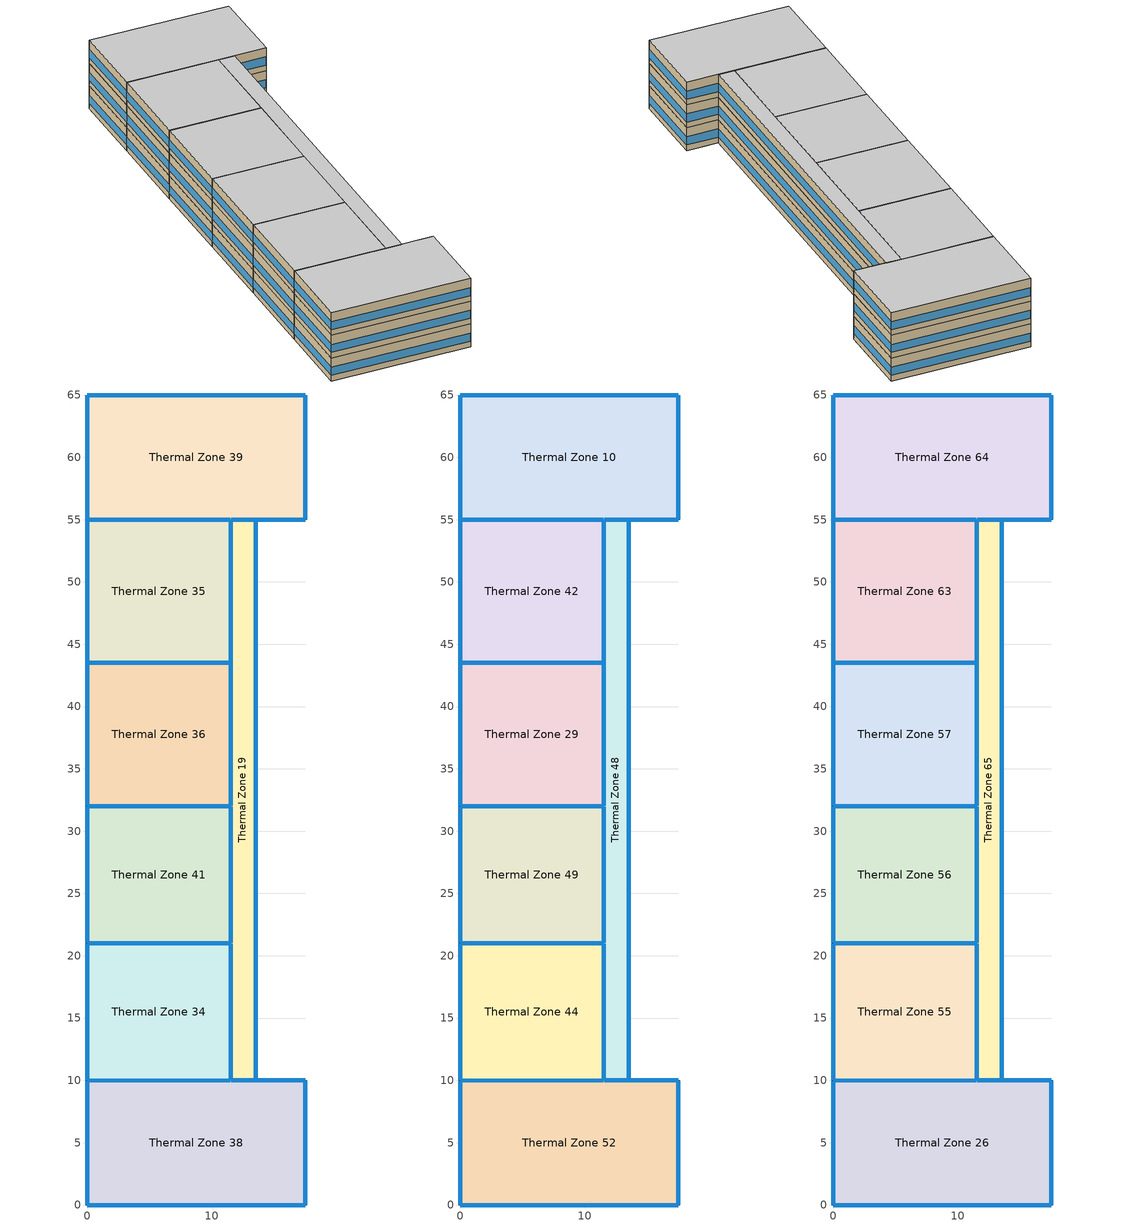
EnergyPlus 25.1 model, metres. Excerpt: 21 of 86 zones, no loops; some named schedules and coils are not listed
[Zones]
Thermal Zone 19
 floor to Thermal Zone 31 (Typical Interior Floor): 13.53,55 13.53,10 11.53,10 11.53,55 z15.24
 wall outside (Surface 250 c tbd): 13.53,10 13.53,55 z15.24:18.29
 wall to Thermal Zone 35 (Typical Interior Wall): 11.53,55 11.53,43.5 z15.24:18.29
 wall to Thermal Zone 36 (Typical Interior Wall): 11.53,43.5 11.53,32 z15.24:18.29
 wall to Thermal Zone 34 (Typical Interior Wall): 11.53,21 11.53,10 z15.24:18.29
 wall to Thermal Zone 41 (Typical Interior Wall): 11.53,32 11.53,21 z15.24:18.29
 wall to Thermal Zone 39 (Typical Interior Wall): 13.53,55 11.53,55 z15.24:18.29
 wall to Thermal Zone 38 (Typical Interior Wall): 11.53,10 13.53,10 z15.24:18.29
 window (Customized Fenestration: u=3.36): 13.53,10.03 13.53,54.97 z16:17.07
 window inside (Typical Interior Window): 11.53,54.97 11.53,43.53 / 11.53,43.47 11.53,32.03 / 11.53,20.97 11.53,10.03 / 11.53,31.97 11.53,21.03 z16.24:17.16; 13.5,55 11.56,55 / 11.56,10 13.5,10 z16.24:17.18
Thermal Zone 34
 floor to Thermal Zone 30 (Typical Interior Floor): 11.53,21 11.53,10 0,9.97 0,21 z15.24
 wall outside (Surface 236 c tbd): 0,21 0,9.97 z15.24:18.29
 wall to Thermal Zone 38 (Typical Interior Wall): 0,9.97 11.53,10 z15.24:18.29
 wall to Thermal Zone 41 (Typical Interior Wall): 11.53,21 0,21 z15.24:18.29
 window inside (Typical Interior Window): 0.03,9.97 11.5,10 / 11.5,21 0.03,21 z16.24:17.16
 window (Customized Fenestration: u=3.36): 0,20.97 0,10 z16:17.07
Thermal Zone 35
 floor to Thermal Zone 7 (Typical Interior Floor): 11.53,55 11.53,43.5 0,43.5 0,54.97 z15.24
 wall outside (Surface 243 c tbd): 0,54.97 0,43.5 z15.24:18.29
 wall to Thermal Zone 39 (Typical Interior Wall): 11.53,55 0,54.97 z15.24:18.29
 wall to Thermal Zone 36 (Typical Interior Wall): 0,43.5 11.53,43.5 z15.24:18.29
 window inside (Typical Interior Window): 11.5,55 0.03,54.97 / 0.03,43.5 11.5,43.5 z16.24:17.16
 window (Customized Fenestration: u=3.36): 0,54.94 0,43.53 z16:17.07
Thermal Zone 36
 floor to Thermal Zone 43 (Typical Interior Floor): 11.53,43.5 11.53,32 0,32 0,43.5 z15.24
 wall outside (Surface 249 c tbd): 0,43.5 0,32 z15.24:18.29
 wall to Thermal Zone 41 (Typical Interior Wall): 0,32 11.53,32 z15.24:18.29
 window inside (Typical Interior Window): 0.03,32 11.5,32 z16.24:17.16
 window (Customized Fenestration: u=3.36): 0,43.47 0,32.03 z16:17.07
Thermal Zone 38
 floor to Thermal Zone 12 (Typical Interior Floor): 17.53,10 17.53,0 0,0 0,9.97 11.53,10 z15.24
 wall outside (Surface 261 c tbd): 0,0 17.53,0 z15.24:18.29
 wall outside (Surface 263 c tbd): 17.53,0 17.53,10 z15.24:18.29
 wall outside (Surface 264 c tbd): 0,9.97 0,0 z15.24:18.29
 wall outside (Surface 265 c tbd): 17.53,10 13.53,10 z15.24:18.29
 window (Customized Fenestration: u=3.36): 0.03,0 17.5,0 / 17.53,0.03 17.53,9.97 / 0,9.94 0,0.03 z16:17.07; 17.5,10 13.56,10 z16:17.08
Thermal Zone 39
 floor to Thermal Zone 40 (Typical Interior Floor): 17.53,65 17.53,55 11.53,55 0,54.97 0,65 z15.24
 wall outside (Surface 269 c tbd): 17.53,65 0,65 z15.24:18.29
 wall outside (Surface 271 c tbd): 0,65 0,54.97 z15.24:18.29
 wall outside (Surface 272 c tbd): 17.53,55 17.53,65 z15.24:18.29
 wall outside (Surface 273 c tbd): 13.53,55 17.53,55 z15.24:18.29
 window (Customized Fenestration: u=3.36): 17.5,65 0.03,65 / 0,64.97 0,55 / 17.53,55.03 17.53,64.97 z16:17.07; 13.56,55 17.5,55 z16:17.08
Thermal Zone 41
 floor to Thermal Zone 20 (Typical Interior Floor): 11.53,32 11.53,21 0,21 0,32 z15.24
 wall outside (Surface 280 c tbd): 0,32 0,21 z15.24:18.29
 window (Customized Fenestration: u=3.36): 0,31.97 0,21.03 z16:17.07
Thermal Zone 10
 floor to Thermal Zone 39 (Typical Interior Floor): 17.53,65 17.53,55 11.53,55 0,54.97 0,65 z18.29
 wall outside (Surface 327 c tbd): 17.53,65 0,65 z18.29:21.34
 wall outside (Surface 329 c tbd): 0,65 0,54.97 z18.29:21.34
 wall outside (Surface 330 c tbd): 17.53,55 17.53,65 z18.29:21.34
 wall outside (Surface 331 c tbd): 13.53,55 17.53,55 z18.29:21.34
 wall to Thermal Zone 42 (Typical Interior Wall): 0,54.97 11.53,55 z18.29:21.34
 wall to Thermal Zone 48 (Typical Interior Wall): 11.53,55 13.53,55 z18.29:21.34
 window (Customized Fenestration: u=3.36): 17.5,65 0.03,65 / 0,64.97 0,55 / 17.53,55.03 17.53,64.97 z19.05:20.12; 13.56,55 17.5,55 z19.05:20.13
 window inside (Typical Interior Window): 0.03,54.97 11.5,55 z19.29:20.21; 11.56,55 13.5,55 z19.29:20.23
Thermal Zone 29
 floor to Thermal Zone 36 (Typical Interior Floor): 11.53,43.5 11.53,32 0,32 0,43.5 z18.29
 wall outside (Surface 324 c tbd): 0,43.5 0,32 z18.29:21.34
 wall to Thermal Zone 42 (Typical Interior Wall): 11.53,43.5 0,43.5 z18.29:21.34
 wall to Thermal Zone 49 (Typical Interior Wall): 0,32 11.53,32 z18.29:21.34
 wall to Thermal Zone 48 (Typical Interior Wall): 11.53,32 11.53,43.5 z18.29:21.34
 window inside (Typical Interior Window): 11.5,43.5 0.03,43.5 / 0.03,32 11.5,32 / 11.53,32.03 11.53,43.47 z19.29:20.21
 window (Customized Fenestration: u=3.36): 0,43.47 0,32.03 z19.05:20.12
Thermal Zone 42
 floor to Thermal Zone 35 (Typical Interior Floor): 11.53,55 11.53,43.5 0,43.5 0,54.97 z18.29
 wall outside (Surface 312 c tbd): 0,54.97 0,43.5 z18.29:21.34
 wall to Thermal Zone 48 (Typical Interior Wall): 11.53,43.5 11.53,55 z18.29:21.34
 window inside (Typical Interior Window): 11.53,43.53 11.53,54.97 z19.29:20.21
 window (Customized Fenestration: u=3.36): 0,54.94 0,43.53 z19.05:20.12
Thermal Zone 44
 floor to Thermal Zone 34 (Typical Interior Floor): 11.53,21 11.53,10 0,9.97 0,21 z18.29
 wall outside (Surface 345 c tbd): 0,21 0,9.97 z18.29:21.34
 wall to Thermal Zone 52 (Typical Interior Wall): 0,9.97 11.53,10 z18.29:21.34
 wall to Thermal Zone 49 (Typical Interior Wall): 11.53,21 0,21 z18.29:21.34
 wall to Thermal Zone 48 (Typical Interior Wall): 11.53,10 11.53,21 z18.29:21.34
 window inside (Typical Interior Window): 0.03,9.97 11.5,10 / 11.5,21 0.03,21 / 11.53,10.03 11.53,20.97 z19.29:20.21
 window (Customized Fenestration: u=3.36): 0,20.97 0,10 z19.05:20.12
Thermal Zone 48
 floor to Thermal Zone 19 (Typical Interior Floor): 13.53,55 13.53,10 11.53,10 11.53,55 z18.29
 wall outside (Surface 359 c tbd): 13.53,10 13.53,55 z18.29:21.34
 wall to Thermal Zone 49 (Typical Interior Wall): 11.53,32 11.53,21 z18.29:21.34
 wall to Thermal Zone 52 (Typical Interior Wall): 11.53,10 13.53,10 z18.29:21.34
 window (Customized Fenestration: u=3.36): 13.53,10.03 13.53,54.97 z19.05:20.12
 window inside (Typical Interior Window): 11.53,31.97 11.53,21.03 z19.29:20.21; 11.56,10 13.5,10 z19.29:20.23
Thermal Zone 49
 floor to Thermal Zone 41 (Typical Interior Floor): 11.53,32 11.53,21 0,21 0,32 z18.29
 wall outside (Surface 373 c tbd): 0,32 0,21 z18.29:21.34
 window (Customized Fenestration: u=3.36): 0,31.97 0,21.03 z19.05:20.12
Thermal Zone 52
 floor to Thermal Zone 38 (Typical Interior Floor): 17.53,10 17.53,0 0,0 0,9.97 11.53,10 z18.29
 wall outside (Surface 400 c tbd): 0,0 17.53,0 z18.29:21.34
 wall outside (Surface 402 c tbd): 17.53,0 17.53,10 z18.29:21.34
 wall outside (Surface 403 c tbd): 0,9.97 0,0 z18.29:21.34
 wall outside (Surface 404 c tbd): 17.53,10 13.53,10 z18.29:21.34
 window (Customized Fenestration: u=3.36): 0.03,0 17.5,0 / 17.53,0.03 17.53,9.97 / 0,9.94 0,0.03 z19.05:20.12; 17.5,10 13.56,10 z19.05:20.13
Thermal Zone 26
 floor to Thermal Zone 52 (Typical Interior Floor): 17.53,10 17.53,0 0,0 0,9.97 11.53,10 z21.34
 wall outside (Surface 466 c tbd): 0,0 17.53,0 z21.34:24.38
 wall outside (Surface 468 c tbd): 17.53,0 17.53,10 z21.34:24.38
 wall outside (Surface 469 c tbd): 0,9.97 0,0 z21.34:24.38
 wall outside (Surface 470 c tbd): 17.53,10 13.53,10 z21.34:24.38
 wall to Thermal Zone 55 (Typical Interior Wall): 11.53,10 0,9.97 z21.34:24.38
 wall to Thermal Zone 65 (Typical Interior Wall): 13.53,10 11.53,10 z21.34:24.38
 window (Customized Fenestration: u=3.36): 0.03,0 17.5,0 / 17.53,0.03 17.53,9.97 / 0,9.94 0,0.03 z22.1:23.17; 17.5,10 13.56,10 z22.1:23.18
 window inside (Typical Interior Window): 11.5,10 0.03,9.97 z22.34:23.25; 13.5,10 11.56,10 z22.34:23.27
 ceiling to Thermal Zone 21 (Typical Interior Ceiling): 17.53,0 17.53,10 11.53,10 0,9.97 0,0 z24.38
Thermal Zone 55
 floor to Thermal Zone 44 (Typical Interior Floor): 11.53,21 11.53,10 0,9.97 0,21 z21.34
 wall outside (Surface 410 c tbd): 0,21 0,9.97 z21.34:24.38
 wall to Thermal Zone 56 (Typical Interior Wall): 11.53,21 0,21 z21.34:24.38
 wall to Thermal Zone 65 (Typical Interior Wall): 11.53,10 11.53,21 z21.34:24.38
 window inside (Typical Interior Window): 11.5,21 0.03,21 / 11.53,10.03 11.53,20.97 z22.34:23.25
 window (Customized Fenestration: u=3.36): 0,20.97 0,10 z22.1:23.17
 ceiling to Thermal Zone 37 (Typical Interior Ceiling): 0,9.97 11.53,10 11.53,21 0,21 z24.38
Thermal Zone 56
 floor to Thermal Zone 49 (Typical Interior Floor): 11.53,32 11.53,21 0,21 0,32 z21.34
 wall outside (Surface 417 c tbd): 0,32 0,21 z21.34:24.38
 wall to Thermal Zone 57 (Typical Interior Wall): 11.53,32 0,32 z21.34:24.38
 wall to Thermal Zone 65 (Typical Interior Wall): 11.53,21 11.53,32 z21.34:24.38
 window inside (Typical Interior Window): 11.5,32 0.03,32 / 11.53,21.03 11.53,31.97 z22.34:23.25
 window (Customized Fenestration: u=3.36): 0,31.97 0,21.03 z22.1:23.17
 ceiling to Thermal Zone 62 (Typical Interior Ceiling): 11.53,21 11.53,32 0,32 0,21 z24.38
Thermal Zone 57
 floor to Thermal Zone 29 (Typical Interior Floor): 11.53,43.5 11.53,32 0,32 0,43.5 z21.34
 wall outside (Surface 429 c tbd): 0,43.5 0,32 z21.34:24.38
 wall to Thermal Zone 63 (Typical Interior Wall): 11.53,43.5 0,43.5 z21.34:24.38
 wall to Thermal Zone 65 (Typical Interior Wall): 11.53,32 11.53,43.5 z21.34:24.38
 window inside (Typical Interior Window): 11.5,43.5 0.03,43.5 / 11.53,32.03 11.53,43.47 z22.34:23.25
 window (Customized Fenestration: u=3.36): 0,43.47 0,32.03 z22.1:23.17
 ceiling to Thermal Zone 18 (Typical Interior Ceiling): 11.53,32 11.53,43.5 0,43.5 0,32 z24.38
Thermal Zone 63
 floor to Thermal Zone 42 (Typical Interior Floor): 11.53,55 11.53,43.5 0,43.5 0,54.97 z21.34
 wall outside (Surface 477 c tbd): 0,54.97 0,43.5 z21.34:24.38
 wall to Thermal Zone 64 (Typical Interior Wall): 11.53,55 0,54.97 z21.34:24.38
 wall to Thermal Zone 65 (Typical Interior Wall): 11.53,43.5 11.53,55 z21.34:24.38
 window inside (Typical Interior Window): 11.5,55 0.03,54.97 / 11.53,43.53 11.53,54.97 z22.34:23.25
 window (Customized Fenestration: u=3.36): 0,54.94 0,43.53 z22.1:23.17
 ceiling to Thermal Zone 46 (Typical Interior Ceiling): 11.53,43.5 11.53,55 0,54.97 0,43.5 z24.38
Thermal Zone 64
 floor to Thermal Zone 10 (Typical Interior Floor): 17.53,65 17.53,55 11.53,55 0,54.97 0,65 z21.34
 wall outside (Surface 488 c tbd): 17.53,65 0,65 z21.34:24.38
 wall outside (Surface 490 c tbd): 0,65 0,54.97 z21.34:24.38
 wall outside (Surface 491 c tbd): 17.53,55 17.53,65 z21.34:24.38
 wall outside (Surface 492 c tbd): 13.53,55 17.53,55 z21.34:24.38
 wall to Thermal Zone 65 (Typical Interior Wall): 11.53,55 13.53,55 z21.34:24.38
 window (Customized Fenestration: u=3.36): 17.5,65 0.03,65 / 0,64.97 0,55 / 17.53,55.03 17.53,64.97 z22.1:23.17; 13.56,55 17.5,55 z22.1:23.18
 window inside (Typical Interior Window): 11.56,55 13.5,55 z22.34:23.27
 ceiling to Thermal Zone 45 (Typical Interior Ceiling): 0,54.97 11.53,55 17.53,55 17.53,65 0,65 z24.38
Thermal Zone 65
 floor to Thermal Zone 48 (Typical Interior Floor): 13.53,55 13.53,10 11.53,10 11.53,55 z21.34
 wall outside (Surface 494 c tbd): 13.53,10 13.53,55 z21.34:24.38
 window (Customized Fenestration: u=3.36): 13.53,10.03 13.53,54.97 z22.1:23.17
 ceiling to Thermal Zone 50 (Typical Interior Ceiling): 13.53,10 13.53,55 11.53,55 11.53,10 z24.38
[Building]
Building 1
[Site:Location]
Montreal-Trudeau Intl AP: Latitude {deg}=45.4706; Longitude {deg}=-73.7408; Time Zone {hr}=-5; Elevation {m}=36; Keep Site Location Information=No
[SizingPeriod:DesignDay] Month=7; Day of Month=21; Day Type=SummerDesignDay; Daily Dry-Bulb Temperature Range {deltaC}=9.3; Dry-Bulb Temperature Range Modifier Type=DefaultMultipliers; Barometric Pressure {Pa}=100893; Wind Speed {m/s}=4.9; Wind Direction {deg}=220; Rain Indicator=No; Snow Indicator=No; Daylight Saving Time Indicator=No; Solar Model Indicator=ASHRAETau; ASHRAE Clear Sky Optical Depth for Beam Irradiance (taub)=0.465; ASHRAE Clear Sky Optical Depth for Diffuse Irradiance (taud)=1.966; Begin Environment Reset Mode=FullResetAtBeginEnvironment
Name | Maximum Dry-Bulb Temperature {C} | Humidity Condition Type | Wetbulb or DewPoint at Maximum Dry-Bulb {C} | Enthalpy at Maximum Dry-Bulb {J/kg}
Montreal Int'l Ann Clg .4% Condns DB=>MWB | 30 | Wetbulb | 22.1
Montreal Int'l Ann Clg .4% Condns DP=>MDB | 26 | Dewpoint | 21.6
Montreal Int'l Ann Clg .4% Condns Enth=>MDB | 28.1 | Enthalpy |  | 69300
Montreal Int'l Ann Clg .4% Condns WB=>MDB | 28.1 | Wetbulb | 23.2
[Material] Thermal Absorptance=0.9
Name | Roughness | Thickness {m} | Conductivity {W/m-K} | Density {kg/m3} | Specific Heat {J/kg-K} | Solar Absorptance | Visible Absorptance
100mm Normalweight concrete floor | MediumRough | 0.1016 | 2.31045 | 2322 | 832.557 | 0.7 | 0.7
AQNC2024brick (fired clay) (R 0.8x Solar 1.0x Therm 1.0x) | MediumRough | 0.08 | 1.43 | 2400 | 840 | 0.7 | 0.7
G01 13mm gypsum board | Smooth | 0.0127 | 0.160031 | 800.001 | 1090.73 | 0.7 | 0.5
G05 25mm wood 1 | MediumSmooth | 0.0254 | 0.15 | 608 | 1630 | 0.5 | 0.5
Surface 236 m tbd; Surface 345 m tbd; Surface 410 m tbd | MediumRough | 0.08 | 0.236941 | 800 | 1090 | 0.7 | 0.7
Surface 243 m tbd; Surface 312 m tbd; Surface 477 m tbd | MediumRough | 0.08 | 0.236827 | 800 | 1090 | 0.7 | 0.7
Surface 249 m tbd; Surface 324 m tbd; Surface 429 m tbd | MediumRough | 0.08 | 0.23682 | 800 | 1090 | 0.7 | 0.7
Surface 250 m tbd; Surface 359 m tbd; Surface 494 m tbd | MediumRough | 0.08 | 0.23687 | 800 | 1090 | 0.7 | 0.7
Surface 261 m tbd; Surface 269 m tbd; Surface 327 m tbd; Surface 400 m tbd; Surface 466 m tbd; Surface 488 m tbd | MediumRough | 0.08 | 0.241385 | 800 | 1090 | 0.7 | 0.7
Surface 263 m tbd; Surface 272 m tbd; Surface 330 m tbd; Surface 402 m tbd; Surface 468 m tbd; Surface 491 m tbd | MediumRough | 0.08 | 0.246961 | 800 | 1090 | 0.7 | 0.7
Surface 264 m tbd; Surface 403 m tbd; Surface 469 m tbd | MediumRough | 0.08 | 0.242128 | 800 | 1090 | 0.7 | 0.7
Surface 265 m tbd; Surface 273 m tbd; Surface 331 m tbd; Surface 404 m tbd; Surface 470 m tbd; Surface 492 m tbd | MediumRough | 0.08 | 0.266482 | 800 | 1090 | 0.7 | 0.7
Surface 271 m tbd; Surface 329 m tbd; Surface 490 m tbd | MediumRough | 0.08 | 0.242079 | 800 | 1090 | 0.7 | 0.7
Surface 280 m tbd; Surface 373 m tbd; Surface 417 m tbd | MediumRough | 0.08 | 0.236949 | 800 | 1090 | 0.7 | 0.7
[Material:NoMass] Thermal Absorptance=0.9; Solar Absorptance=0.7
Name | Roughness | Thermal Resistance {m2-K/W} | Visible Absorptance
AQNC2024NMair less15 mm (R 0.8x Solar 1.0x Therm 1.0x) | MediumRough | 0.128 | 0.7
CP02 CARPET PAD 1 | Smooth | 0.21648 | 0.8
[WindowMaterial:Glazing]
Clear 3mm 1: Optical Data Type=SpectralAverage; Thickness {m}=0.003; Solar Transmittance at Normal Incidence=0.837; Front Side Solar Reflectance at Normal Incidence=0.075; Back Side Solar Reflectance at Normal Incidence=0.075; Visible Transmittance at Normal Incidence=0.898; Front Side Visible Reflectance at Normal Incidence=0.081; Back Side Visible Reflectance at Normal Incidence=0.081; Infrared Transmittance at Normal Incidence=0; Front Side Infrared Hemispherical Emissivity=0.84; Back Side Infrared Hemispherical Emissivity=0.84; Conductivity {W/m-K}=0.9; Dirt Correction Factor for Solar and Visible Transmittance=1; Solar Diffusing=No
[WindowMaterial:SimpleGlazingSystem]
Fenestration U=3.32 0.66 1: U-Factor {W/m2-K}=3.32; Solar Heat Gain Coefficient=0.66; Visible Transmittance=0.21
[Construction]
Customized Fenestration: u=3.36: Fenestration U=3.32 0.66 1
Surface 236 c tbd: AQNC2024brick (fired clay) (R 0.8x Solar 1.0x Therm 1.0x), AQNC2024NMair less15 mm (R 0.8x Solar 1.0x Therm 1.0x), Surface 236 m tbd
Surface 243 c tbd: AQNC2024brick (fired clay) (R 0.8x Solar 1.0x Therm 1.0x), AQNC2024NMair less15 mm (R 0.8x Solar 1.0x Therm 1.0x), Surface 243 m tbd
Surface 249 c tbd: AQNC2024brick (fired clay) (R 0.8x Solar 1.0x Therm 1.0x), AQNC2024NMair less15 mm (R 0.8x Solar 1.0x Therm 1.0x), Surface 249 m tbd
Surface 250 c tbd: AQNC2024brick (fired clay) (R 0.8x Solar 1.0x Therm 1.0x), AQNC2024NMair less15 mm (R 0.8x Solar 1.0x Therm 1.0x), Surface 250 m tbd
Surface 261 c tbd: AQNC2024brick (fired clay) (R 0.8x Solar 1.0x Therm 1.0x), AQNC2024NMair less15 mm (R 0.8x Solar 1.0x Therm 1.0x), Surface 261 m tbd
Surface 263 c tbd: AQNC2024brick (fired clay) (R 0.8x Solar 1.0x Therm 1.0x), AQNC2024NMair less15 mm (R 0.8x Solar 1.0x Therm 1.0x), Surface 263 m tbd
Surface 264 c tbd: AQNC2024brick (fired clay) (R 0.8x Solar 1.0x Therm 1.0x), AQNC2024NMair less15 mm (R 0.8x Solar 1.0x Therm 1.0x), Surface 264 m tbd
Surface 265 c tbd: AQNC2024brick (fired clay) (R 0.8x Solar 1.0x Therm 1.0x), AQNC2024NMair less15 mm (R 0.8x Solar 1.0x Therm 1.0x), Surface 265 m tbd
Surface 269 c tbd: AQNC2024brick (fired clay) (R 0.8x Solar 1.0x Therm 1.0x), AQNC2024NMair less15 mm (R 0.8x Solar 1.0x Therm 1.0x), Surface 269 m tbd
Surface 271 c tbd: AQNC2024brick (fired clay) (R 0.8x Solar 1.0x Therm 1.0x), AQNC2024NMair less15 mm (R 0.8x Solar 1.0x Therm 1.0x), Surface 271 m tbd
Surface 272 c tbd: AQNC2024brick (fired clay) (R 0.8x Solar 1.0x Therm 1.0x), AQNC2024NMair less15 mm (R 0.8x Solar 1.0x Therm 1.0x), Surface 272 m tbd
Surface 273 c tbd: AQNC2024brick (fired clay) (R 0.8x Solar 1.0x Therm 1.0x), AQNC2024NMair less15 mm (R 0.8x Solar 1.0x Therm 1.0x), Surface 273 m tbd
Surface 280 c tbd: AQNC2024brick (fired clay) (R 0.8x Solar 1.0x Therm 1.0x), AQNC2024NMair less15 mm (R 0.8x Solar 1.0x Therm 1.0x), Surface 280 m tbd
Surface 312 c tbd: AQNC2024brick (fired clay) (R 0.8x Solar 1.0x Therm 1.0x), AQNC2024NMair less15 mm (R 0.8x Solar 1.0x Therm 1.0x), Surface 312 m tbd
Surface 324 c tbd: AQNC2024brick (fired clay) (R 0.8x Solar 1.0x Therm 1.0x), AQNC2024NMair less15 mm (R 0.8x Solar 1.0x Therm 1.0x), Surface 324 m tbd
Surface 327 c tbd: AQNC2024brick (fired clay) (R 0.8x Solar 1.0x Therm 1.0x), AQNC2024NMair less15 mm (R 0.8x Solar 1.0x Therm 1.0x), Surface 327 m tbd
Surface 329 c tbd: AQNC2024brick (fired clay) (R 0.8x Solar 1.0x Therm 1.0x), AQNC2024NMair less15 mm (R 0.8x Solar 1.0x Therm 1.0x), Surface 329 m tbd
Surface 330 c tbd: AQNC2024brick (fired clay) (R 0.8x Solar 1.0x Therm 1.0x), AQNC2024NMair less15 mm (R 0.8x Solar 1.0x Therm 1.0x), Surface 330 m tbd
Surface 331 c tbd: AQNC2024brick (fired clay) (R 0.8x Solar 1.0x Therm 1.0x), AQNC2024NMair less15 mm (R 0.8x Solar 1.0x Therm 1.0x), Surface 331 m tbd
Surface 345 c tbd: AQNC2024brick (fired clay) (R 0.8x Solar 1.0x Therm 1.0x), AQNC2024NMair less15 mm (R 0.8x Solar 1.0x Therm 1.0x), Surface 345 m tbd
Surface 359 c tbd: AQNC2024brick (fired clay) (R 0.8x Solar 1.0x Therm 1.0x), AQNC2024NMair less15 mm (R 0.8x Solar 1.0x Therm 1.0x), Surface 359 m tbd
Surface 373 c tbd: AQNC2024brick (fired clay) (R 0.8x Solar 1.0x Therm 1.0x), AQNC2024NMair less15 mm (R 0.8x Solar 1.0x Therm 1.0x), Surface 373 m tbd
Surface 400 c tbd: AQNC2024brick (fired clay) (R 0.8x Solar 1.0x Therm 1.0x), AQNC2024NMair less15 mm (R 0.8x Solar 1.0x Therm 1.0x), Surface 400 m tbd
Surface 402 c tbd: AQNC2024brick (fired clay) (R 0.8x Solar 1.0x Therm 1.0x), AQNC2024NMair less15 mm (R 0.8x Solar 1.0x Therm 1.0x), Surface 402 m tbd
Surface 403 c tbd: AQNC2024brick (fired clay) (R 0.8x Solar 1.0x Therm 1.0x), AQNC2024NMair less15 mm (R 0.8x Solar 1.0x Therm 1.0x), Surface 403 m tbd
Surface 404 c tbd: AQNC2024brick (fired clay) (R 0.8x Solar 1.0x Therm 1.0x), AQNC2024NMair less15 mm (R 0.8x Solar 1.0x Therm 1.0x), Surface 404 m tbd
Surface 410 c tbd: AQNC2024brick (fired clay) (R 0.8x Solar 1.0x Therm 1.0x), AQNC2024NMair less15 mm (R 0.8x Solar 1.0x Therm 1.0x), Surface 410 m tbd
Surface 417 c tbd: AQNC2024brick (fired clay) (R 0.8x Solar 1.0x Therm 1.0x), AQNC2024NMair less15 mm (R 0.8x Solar 1.0x Therm 1.0x), Surface 417 m tbd
Surface 429 c tbd: AQNC2024brick (fired clay) (R 0.8x Solar 1.0x Therm 1.0x), AQNC2024NMair less15 mm (R 0.8x Solar 1.0x Therm 1.0x), Surface 429 m tbd
Surface 466 c tbd: AQNC2024brick (fired clay) (R 0.8x Solar 1.0x Therm 1.0x), AQNC2024NMair less15 mm (R 0.8x Solar 1.0x Therm 1.0x), Surface 466 m tbd
Surface 468 c tbd: AQNC2024brick (fired clay) (R 0.8x Solar 1.0x Therm 1.0x), AQNC2024NMair less15 mm (R 0.8x Solar 1.0x Therm 1.0x), Surface 468 m tbd
Surface 469 c tbd: AQNC2024brick (fired clay) (R 0.8x Solar 1.0x Therm 1.0x), AQNC2024NMair less15 mm (R 0.8x Solar 1.0x Therm 1.0x), Surface 469 m tbd
Surface 470 c tbd: AQNC2024brick (fired clay) (R 0.8x Solar 1.0x Therm 1.0x), AQNC2024NMair less15 mm (R 0.8x Solar 1.0x Therm 1.0x), Surface 470 m tbd
Surface 477 c tbd: AQNC2024brick (fired clay) (R 0.8x Solar 1.0x Therm 1.0x), AQNC2024NMair less15 mm (R 0.8x Solar 1.0x Therm 1.0x), Surface 477 m tbd
Surface 488 c tbd: AQNC2024brick (fired clay) (R 0.8x Solar 1.0x Therm 1.0x), AQNC2024NMair less15 mm (R 0.8x Solar 1.0x Therm 1.0x), Surface 488 m tbd
Surface 490 c tbd: AQNC2024brick (fired clay) (R 0.8x Solar 1.0x Therm 1.0x), AQNC2024NMair less15 mm (R 0.8x Solar 1.0x Therm 1.0x), Surface 490 m tbd
Surface 491 c tbd: AQNC2024brick (fired clay) (R 0.8x Solar 1.0x Therm 1.0x), AQNC2024NMair less15 mm (R 0.8x Solar 1.0x Therm 1.0x), Surface 491 m tbd
Surface 492 c tbd: AQNC2024brick (fired clay) (R 0.8x Solar 1.0x Therm 1.0x), AQNC2024NMair less15 mm (R 0.8x Solar 1.0x Therm 1.0x), Surface 492 m tbd
Surface 494 c tbd: AQNC2024brick (fired clay) (R 0.8x Solar 1.0x Therm 1.0x), AQNC2024NMair less15 mm (R 0.8x Solar 1.0x Therm 1.0x), Surface 494 m tbd
Typical Interior Ceiling: CP02 CARPET PAD 1, 100mm Normalweight concrete floor
Typical Interior Floor: 100mm Normalweight concrete floor, CP02 CARPET PAD 1
Typical Interior Partition 4: G05 25mm wood 1
Typical Interior Wall: G01 13mm gypsum board, G01 13mm gypsum board
Typical Interior Window: Clear 3mm 1
[Zone] Multiplier=1; Part of Total Floor Area=Yes
Thermal Zone 10; Thermal Zone 19; Thermal Zone 26; Thermal Zone 29; Thermal Zone 34; Thermal Zone 35; Thermal Zone 36; Thermal Zone 38; Thermal Zone 39; Thermal Zone 41; Thermal Zone 42; Thermal Zone 44; Thermal Zone 48; Thermal Zone 49; Thermal Zone 52; Thermal Zone 55; Thermal Zone 56; Thermal Zone 57; Thermal Zone 63; Thermal Zone 64; Thermal Zone 65
[Space]
Name | Zone | Space Type
Space 226 | Thermal Zone 10 | MURB large
Space 215 | Thermal Zone 19 | MURB lobby
Space 246 | Thermal Zone 26 | MURB large
Space 225 | Thermal Zone 29 | MURB large
Space 212 | Thermal Zone 34 | MURB large
Space 213 | Thermal Zone 35 | MURB large
Space 214 | Thermal Zone 36 | MURB large
Space 216 | Thermal Zone 38 | MURB large
Space 217 | Thermal Zone 39 | MURB large
Space 218 | Thermal Zone 41 | MURB large
Space 223 | Thermal Zone 42 | MURB large
Space 228 | Thermal Zone 44 | MURB large
Space 231 | Thermal Zone 48 | MURB lobby
Space 232 | Thermal Zone 49 | MURB large
Space 236 | Thermal Zone 52 | MURB large
Space 237 | Thermal Zone 55 | MURB large
Space 238 | Thermal Zone 56 | MURB large
Space 240 | Thermal Zone 57 | MURB large
Space 247 | Thermal Zone 63 | MURB large
Space 249 | Thermal Zone 64 | MURB large
Space 250 | Thermal Zone 65 | MURB lobby
[SpaceList]
MURB large: Space 101, Space 107, Space 102, Space 106, Space 224, Space 211, Space 226, Space 104, Space 209, Space 105, Space 261, Space 262, Space 218, Space 220, Space 202, Space 207, Space 203, Space 239, Space 219, Space 227, Space 204, Space 267, Space 205, Space 246, Space 206, Space 234, Space 225, Space 221, Space 255, Space 243, Space 212, Space 213, Space 214, Space 241, Space 216, Space 217, Space 223, Space 222, Space 228, Space 248, Space 229, Space 230, Space 232, Space 236, Space 252, Space 237, Space 238, Space 240, Space 268, Space 242, Space 244, Space 265, Space 245, Space 247, Space 249, Space 251, Space 253, Space 256, Space 258, Space 259, Space 260, Space 263, Space 266, Space 269, Space 270, Space 271, Space 272, Space 273, Space 274, Space 276, Space 277, Space 278
MURB lobby: Space 103, Space 215, Space 208, Space 210, Space 231, Space 233, Space 235, Space 254, Space 250, Space 257, Space 264, Space 275
[InternalMass] Construction=Typical Interior Partition 4
Name | Zone or ZoneList | Space or SpaceList | Surface Area {m2}
Space 226 Internal Mass 1 | Thermal Zone 10 | Space 226 | 350.9459
Space 218 Internal Mass 1 | Thermal Zone 41 | Space 218 | 253.66
Space 246 Internal Mass 1 | Thermal Zone 26 | Space 246 | 350.2541
Space 225 Internal Mass 1 | Thermal Zone 29 | Space 225 | 265.19
Space 212 Internal Mass 1 | Thermal Zone 34 | Space 212 | 254.0059
Space 213 Internal Mass 1 | Thermal Zone 35 | Space 213 | 264.8441
Space 214 Internal Mass 1 | Thermal Zone 36 | Space 214 | 265.19
Space 216 Internal Mass 1 | Thermal Zone 38 | Space 216 | 350.2541
Space 217 Internal Mass 1 | Thermal Zone 39 | Space 217 | 350.9459
Space 223 Internal Mass 1 | Thermal Zone 42 | Space 223 | 264.8441
Space 228 Internal Mass 1 | Thermal Zone 44 | Space 228 | 254.0059
Space 232 Internal Mass 1 | Thermal Zone 49 | Space 232 | 253.66
Space 236 Internal Mass 1 | Thermal Zone 52 | Space 236 | 350.2541
Space 237 Internal Mass 1 | Thermal Zone 55 | Space 237 | 254.0059
Space 238 Internal Mass 1 | Thermal Zone 56 | Space 238 | 253.66
Space 240 Internal Mass 1 | Thermal Zone 57 | Space 240 | 265.19
Space 247 Internal Mass 1 | Thermal Zone 63 | Space 247 | 264.8441
Space 249 Internal Mass 1 | Thermal Zone 64 | Space 249 | 350.9459
Space 215 Internal Mass 3 | Thermal Zone 19 | Space 215 | 180
Space 231 Internal Mass 3 | Thermal Zone 48 | Space 231 | 180
Space 250 Internal Mass 3 | Thermal Zone 65 | Space 250 | 180
[ZoneInfiltration:DesignFlowRate] Design Flow Rate Calculation Method=Flow/ExteriorArea; Flow Rate per Exterior Surface Area {m3/s-m2}=0.000743908; Constant Term Coefficient=0.107472; Temperature Term Coefficient=0.0119911; Velocity Term Coefficient=0; Velocity Squared Term Coefficient=0.0134792; Density Basis=Outdoor
Name | Zone or ZoneList or Space or SpaceList | Schedule
Space 226 HVAC Off Infiltration | Space 226 | Infiltration HVAC Off Schedule
Space 226 HVAC On Infiltration | Space 226 | Infiltration HVAC On Schedule
Space 215 HVAC Off Infiltration | Space 215 | Infiltration HVAC Off Schedule
Space 215 HVAC On Infiltration | Space 215 | Infiltration HVAC On Schedule
Space 246 HVAC Off Infiltration | Space 246 | Infiltration HVAC Off Schedule
Space 246 HVAC On Infiltration | Space 246 | Infiltration HVAC On Schedule
Space 225 HVAC Off Infiltration | Space 225 | Infiltration HVAC Off Schedule
Space 225 HVAC On Infiltration | Space 225 | Infiltration HVAC On Schedule
Space 212 HVAC Off Infiltration | Space 212 | Infiltration HVAC Off Schedule
Space 212 HVAC On Infiltration | Space 212 | Infiltration HVAC On Schedule
Space 213 HVAC Off Infiltration | Space 213 | Infiltration HVAC Off Schedule
Space 213 HVAC On Infiltration | Space 213 | Infiltration HVAC On Schedule
Space 214 HVAC Off Infiltration | Space 214 | Infiltration HVAC Off Schedule
Space 214 HVAC On Infiltration | Space 214 | Infiltration HVAC On Schedule
Space 216 HVAC Off Infiltration | Space 216 | Infiltration HVAC Off Schedule
Space 216 HVAC On Infiltration | Space 216 | Infiltration HVAC On Schedule
Space 217 HVAC Off Infiltration | Space 217 | Infiltration HVAC Off Schedule
Space 217 HVAC On Infiltration | Space 217 | Infiltration HVAC On Schedule
Space 218 HVAC Off Infiltration | Space 218 | Infiltration HVAC Off Schedule
Space 218 HVAC On Infiltration | Space 218 | Infiltration HVAC On Schedule
Space 223 HVAC Off Infiltration | Space 223 | Infiltration HVAC Off Schedule
Space 223 HVAC On Infiltration | Space 223 | Infiltration HVAC On Schedule
Space 228 HVAC Off Infiltration | Space 228 | Infiltration HVAC Off Schedule
Space 228 HVAC On Infiltration | Space 228 | Infiltration HVAC On Schedule
Space 231 HVAC Off Infiltration | Space 231 | Infiltration HVAC Off Schedule
Space 231 HVAC On Infiltration | Space 231 | Infiltration HVAC On Schedule
Space 232 HVAC Off Infiltration | Space 232 | Infiltration HVAC Off Schedule
Space 232 HVAC On Infiltration | Space 232 | Infiltration HVAC On Schedule
Space 236 HVAC Off Infiltration | Space 236 | Infiltration HVAC Off Schedule
Space 236 HVAC On Infiltration | Space 236 | Infiltration HVAC On Schedule
Space 237 HVAC Off Infiltration | Space 237 | Infiltration HVAC Off Schedule
Space 237 HVAC On Infiltration | Space 237 | Infiltration HVAC On Schedule
Space 238 HVAC Off Infiltration | Space 238 | Infiltration HVAC Off Schedule
Space 238 HVAC On Infiltration | Space 238 | Infiltration HVAC On Schedule
Space 240 HVAC Off Infiltration | Space 240 | Infiltration HVAC Off Schedule
Space 240 HVAC On Infiltration | Space 240 | Infiltration HVAC On Schedule
Space 247 HVAC Off Infiltration | Space 247 | Infiltration HVAC Off Schedule
Space 247 HVAC On Infiltration | Space 247 | Infiltration HVAC On Schedule
Space 249 HVAC Off Infiltration | Space 249 | Infiltration HVAC Off Schedule
Space 249 HVAC On Infiltration | Space 249 | Infiltration HVAC On Schedule
Space 250 HVAC Off Infiltration | Space 250 | Infiltration HVAC Off Schedule
Space 250 HVAC On Infiltration | Space 250 | Infiltration HVAC On Schedule
[Lights]
Lights 1: Zone or ZoneList or Space or SpaceList=MURB large; Schedule=Eclairageint; Design Level Calculation Method=LightingLevel; Lighting Level {W}=434.43; Fraction Radiant=0.4; Fraction Visible=0.2; Fraction Replaceable=1
[People]
People 1: Zone or ZoneList or Space or SpaceList=MURB large; Number of People Schedule=MidriseApartment Apartment Occ 2; Number of People Calculation Method=People/Area; People per Floor Area {person/m2}=0.0509564; Fraction Radiant=0.3; Activity Level Schedule=MidriseApartment Activity 2
[ElectricEquipment] Zone or ZoneList or Space or SpaceList=MURB large; Design Level Calculation Method=EquipmentLevel
Name | Schedule | Design Level {W} | Fraction Radiant | Fraction Latent | Fraction Lost
Electric Equipment 1 0.0 percent reduction | Autres | 1598.4 | 0.2
Electric Equipment 10 0.0 percent reduction | Secheuse | 598.86 | 0.2 | 0 | 0.8
Electric Equipment 4 0.0 percent reduction | Chaufeau | 2033.874 | 0 | 0.1 | 0.9
Electric Equipment 5 0.0 percent reduction | Congelateur | 37.692 | 0 | 0.1 | 0.9
Electric Equipment 6 0.0 percent reduction | Fourcuisiniere | 676.08 | 0.2 | 0.1 | 0.1
Electric Equipment 7 0.0 percent reduction | Laveuse | 64.476 | 0.2 | 0 | 0.1
Electric Equipment 8 0.0 percent reduction | Lavevaisselle | 65.862 | 0.1 | 0.1 | 0.8
Electric Equipment 9 0.0 percent reduction | Refrigerateur | 252.36 | 0 | 0.1 | 0.9
[ZoneControl:Thermostat] Temperature Difference Between Cutout And Setpoint {deltaC}=0
Name | Zone or ZoneList | Control Type Schedule | Control 1
Thermal Zone 10 Thermostat | Thermal Zone 10 | Thermal Zone 10 Thermostat Schedule | Thermostat Setpoint Dual Setpoint 26
Thermal Zone 19 Thermostat | Thermal Zone 19 | Thermal Zone 19 Thermostat Schedule | Thermostat Setpoint Dual Setpoint 81
Thermal Zone 26 Thermostat | Thermal Zone 26 | Thermal Zone 26 Thermostat Schedule | Thermostat Setpoint Dual Setpoint 78
Thermal Zone 29 Thermostat | Thermal Zone 29 | Thermal Zone 29 Thermostat Schedule | Thermostat Setpoint Dual Setpoint 75
Thermal Zone 34 Thermostat | Thermal Zone 34 | Thermal Zone 34 Thermostat Schedule | Thermostat Setpoint Dual Setpoint 88
Thermal Zone 35 Thermostat | Thermal Zone 35 | Thermal Zone 35 Thermostat Schedule | Thermostat Setpoint Dual Setpoint 89
Thermal Zone 36 Thermostat | Thermal Zone 36 | Thermal Zone 36 Thermostat Schedule | Thermostat Setpoint Dual Setpoint 74
Thermal Zone 38 Thermostat | Thermal Zone 38 | Thermal Zone 38 Thermostat Schedule | Thermostat Setpoint Dual Setpoint 60
Thermal Zone 39 Thermostat | Thermal Zone 39 | Thermal Zone 39 Thermostat Schedule | Thermostat Setpoint Dual Setpoint 55
Thermal Zone 41 Thermostat | Thermal Zone 41 | Thermal Zone 41 Thermostat Schedule | Thermostat Setpoint Dual Setpoint 67
Thermal Zone 42 Thermostat | Thermal Zone 42 | Thermal Zone 42 Thermostat Schedule | Thermostat Setpoint Dual Setpoint 65
Thermal Zone 44 Thermostat | Thermal Zone 44 | Thermal Zone 44 Thermostat Schedule | Thermostat Setpoint Dual Setpoint 61
Thermal Zone 48 Thermostat | Thermal Zone 48 | Thermal Zone 48 Thermostat Schedule | Thermostat Setpoint Dual Setpoint 66
Thermal Zone 49 Thermostat | Thermal Zone 49 | Thermal Zone 49 Thermostat Schedule | Thermostat Setpoint Dual Setpoint 63
Thermal Zone 52 Thermostat | Thermal Zone 52 | Thermal Zone 52 Thermostat Schedule | Thermostat Setpoint Dual Setpoint 70
Thermal Zone 55 Thermostat | Thermal Zone 55 | Thermal Zone 55 Thermostat Schedule | Thermostat Setpoint Dual Setpoint 59
Thermal Zone 56 Thermostat | Thermal Zone 56 | Thermal Zone 56 Thermostat Schedule | Thermostat Setpoint Dual Setpoint 99
Thermal Zone 57 Thermostat | Thermal Zone 57 | Thermal Zone 57 Thermostat Schedule | Thermostat Setpoint Dual Setpoint 102
Thermal Zone 63 Thermostat | Thermal Zone 63 | Thermal Zone 63 Thermostat Schedule | Thermostat Setpoint Dual Setpoint 105
Thermal Zone 64 Thermostat | Thermal Zone 64 | Thermal Zone 64 Thermostat Schedule | Thermostat Setpoint Dual Setpoint 95
Thermal Zone 65 Thermostat | Thermal Zone 65 | Thermal Zone 65 Thermostat Schedule | Thermostat Setpoint Dual Setpoint 109
[ThermostatSetpoint:DualSetpoint] Heating Setpoint Temperature Schedule=NECB-G-Thermostat Setpoint-Heating; Cooling Setpoint Temperature Schedule=NECB-G-Thermostat Setpoint-Cooling 1
Thermostat Setpoint Dual Setpoint 26; Thermostat Setpoint Dual Setpoint 81; Thermostat Setpoint Dual Setpoint 78; Thermostat Setpoint Dual Setpoint 75; Thermostat Setpoint Dual Setpoint 88; Thermostat Setpoint Dual Setpoint 89; Thermostat Setpoint Dual Setpoint 74; Thermostat Setpoint Dual Setpoint 60; Thermostat Setpoint Dual Setpoint 55; Thermostat Setpoint Dual Setpoint 67; Thermostat Setpoint Dual Setpoint 65; Thermostat Setpoint Dual Setpoint 61; Thermostat Setpoint Dual Setpoint 66; Thermostat Setpoint Dual Setpoint 63; Thermostat Setpoint Dual Setpoint 70; Thermostat Setpoint Dual Setpoint 59; Thermostat Setpoint Dual Setpoint 99; Thermostat Setpoint Dual Setpoint 102; Thermostat Setpoint Dual Setpoint 105; Thermostat Setpoint Dual Setpoint 95; Thermostat Setpoint Dual Setpoint 109
[ZoneHVAC:PackagedTerminalAirConditioner] Availability Schedule=Always On Discrete hvac_library; Cooling Supply Air Flow Rate {m3/s}=Autosize; Heating Supply Air Flow Rate {m3/s}=Autosize; No Load Supply Air Flow Rate {m3/s}=Autosize; No Load Supply Air Flow Rate Control Set To Low Speed=Yes; Cooling Outdoor Air Flow Rate {m3/s}=Autosize; Heating Outdoor Air Flow Rate {m3/s}=Autosize; No Load Outdoor Air Flow Rate {m3/s}=Autosize; Fan Placement=DrawThrough; Supply Air Fan Operating Mode Schedule=Cycling PTAC Fan Mode Always Zero
Name | Supply Air Fan | Heating Coil | Cooling Coil
Cycling PTAC DX Clg Elec Htg 61 | Cycling Elec PTAC Fan 61 | Cycling PTAC Elec Htg Coil 61 | Cycling Elec PTAC 1 Spd DX Clg Coil 61
Cycling PTAC DX Clg Elec Htg 56 | Cycling Elec PTAC Fan 56 | Cycling PTAC Elec Htg Coil 56 | Cycling Elec PTAC 1 Spd DX Clg Coil 56
Cycling PTAC DX Clg Elec Htg 67 | Cycling Elec PTAC Fan 67 | Cycling PTAC Elec Htg Coil 67 | Cycling Elec PTAC 1 Spd DX Clg Coil 67
Cycling PTAC DX Clg Elec Htg 54 | Cycling Elec PTAC Fan 54 | Cycling PTAC Elec Htg Coil 54 | Cycling Elec PTAC 1 Spd DX Clg Coil 54
Cycling PTAC DX Clg Elec Htg 58 | Cycling Elec PTAC Fan 58 | Cycling PTAC Elec Htg Coil 58 | Cycling Elec PTAC 1 Spd DX Clg Coil 58
Cycling PTAC DX Clg Elec Htg 53 | Cycling Elec PTAC Fan 53 | Cycling PTAC Elec Htg Coil 53 | Cycling Elec PTAC 1 Spd DX Clg Coil 53
Cycling PTAC DX Clg Elec Htg 51 | Cycling Elec PTAC Fan 51 | Cycling PTAC Elec Htg Coil 51 | Cycling Elec PTAC 1 Spd DX Clg Coil 51
Cycling PTAC DX Clg Elec Htg 9 | Cycling Elec PTAC Fan 9 | Cycling PTAC Elec Htg Coil 9 | Cycling Elec PTAC 1 Spd DX Clg Coil 9
Cycling PTAC DX Clg Elec Htg 62 | Cycling Elec PTAC Fan 62 | Cycling PTAC Elec Htg Coil 62 | Cycling Elec PTAC 1 Spd DX Clg Coil 62
Cycling PTAC DX Clg Elec Htg 55 | Cycling Elec PTAC Fan 55 | Cycling PTAC Elec Htg Coil 55 | Cycling Elec PTAC 1 Spd DX Clg Coil 55
Cycling PTAC DX Clg Elec Htg 59 | Cycling Elec PTAC Fan 59 | Cycling PTAC Elec Htg Coil 59 | Cycling Elec PTAC 1 Spd DX Clg Coil 59
Cycling PTAC DX Clg Elec Htg 63 | Cycling Elec PTAC Fan 63 | Cycling PTAC Elec Htg Coil 63 | Cycling Elec PTAC 1 Spd DX Clg Coil 63
Cycling PTAC DX Clg Elec Htg 64 | Cycling Elec PTAC Fan 64 | Cycling PTAC Elec Htg Coil 64 | Cycling Elec PTAC 1 Spd DX Clg Coil 64
Cycling PTAC DX Clg Elec Htg 65 | Cycling Elec PTAC Fan 65 | Cycling PTAC Elec Htg Coil 65 | Cycling Elec PTAC 1 Spd DX Clg Coil 65
Cycling PTAC DX Clg Elec Htg 50 | Cycling Elec PTAC Fan 50 | Cycling PTAC Elec Htg Coil 50 | Cycling Elec PTAC 1 Spd DX Clg Coil 50
Cycling PTAC DX Clg Elec Htg 38 | Cycling Elec PTAC Fan 38 | Cycling PTAC Elec Htg Coil 38 | Cycling Elec PTAC 1 Spd DX Clg Coil 38
Cycling PTAC DX Clg Elec Htg 36 | Cycling Elec PTAC Fan 36 | Cycling PTAC Elec Htg Coil 36 | Cycling Elec PTAC 1 Spd DX Clg Coil 36
Cycling PTAC DX Clg Elec Htg 31 | Cycling Elec PTAC Fan 31 | Cycling PTAC Elec Htg Coil 31 | Cycling Elec PTAC 1 Spd DX Clg Coil 31
Cycling PTAC DX Clg Elec Htg 10 | Cycling Elec PTAC Fan 10 | Cycling PTAC Elec Htg Coil 10 | Cycling Elec PTAC 1 Spd DX Clg Coil 10
Cycling PTAC DX Clg Elec Htg 40 | Cycling Elec PTAC Fan 40 | Cycling PTAC Elec Htg Coil 40 | Cycling Elec PTAC 1 Spd DX Clg Coil 40
Cycling PTAC DX Clg Elec Htg 43 | Cycling Elec PTAC Fan 43 | Cycling PTAC Elec Htg Coil 43 | Cycling Elec PTAC 1 Spd DX Clg Coil 43
Cycling PTAC DX Clg Elec Htg 41 | Cycling Elec PTAC Fan 41 | Cycling PTAC Elec Htg Coil 41 | Cycling Elec PTAC 1 Spd DX Clg Coil 41
Cycling PTAC DX Clg Elec Htg 49 | Cycling Elec PTAC Fan 49 | Cycling PTAC Elec Htg Coil 49 | Cycling Elec PTAC 1 Spd DX Clg Coil 49
Cycling PTAC DX Clg Elec Htg 37 | Cycling Elec PTAC Fan 37 | Cycling PTAC Elec Htg Coil 37 | Cycling Elec PTAC 1 Spd DX Clg Coil 37
Cycling PTAC DX Clg Elec Htg 44 | Cycling Elec PTAC Fan 44 | Cycling PTAC Elec Htg Coil 44 | Cycling Elec PTAC 1 Spd DX Clg Coil 44
Cycling PTAC DX Clg Elec Htg 48 | Cycling Elec PTAC Fan 48 | Cycling PTAC Elec Htg Coil 48 | Cycling Elec PTAC 1 Spd DX Clg Coil 48
Cycling PTAC DX Clg Elec Htg 47 | Cycling Elec PTAC Fan 47 | Cycling PTAC Elec Htg Coil 47 | Cycling Elec PTAC 1 Spd DX Clg Coil 47
Cycling PTAC DX Clg Elec Htg 42 | Cycling Elec PTAC Fan 42 | Cycling PTAC Elec Htg Coil 42 | Cycling Elec PTAC 1 Spd DX Clg Coil 42
Cycling PTAC DX Clg Elec Htg 39 | Cycling Elec PTAC Fan 39 | Cycling PTAC Elec Htg Coil 39 | Cycling Elec PTAC 1 Spd DX Clg Coil 39
Cycling PTAC DX Clg Elec Htg 8 | Cycling Elec PTAC Fan 8 | Cycling PTAC Elec Htg Coil 8 | Cycling Elec PTAC 1 Spd DX Clg Coil 8
Cycling PTAC DX Clg Elec Htg 45 | Cycling Elec PTAC Fan 45 | Cycling PTAC Elec Htg Coil 45 | Cycling Elec PTAC 1 Spd DX Clg Coil 45
Cycling PTAC DX Clg Elec Htg 34 | Cycling Elec PTAC Fan 34 | Cycling PTAC Elec Htg Coil 34 | Cycling Elec PTAC 1 Spd DX Clg Coil 34
Cycling PTAC DX Clg Elec Htg 46 | Cycling Elec PTAC Fan 46 | Cycling PTAC Elec Htg Coil 46 | Cycling Elec PTAC 1 Spd DX Clg Coil 46
Cycling PTAC DX Clg Elec Htg 32 | Cycling Elec PTAC Fan 32 | Cycling PTAC Elec Htg Coil 32 | Cycling Elec PTAC 1 Spd DX Clg Coil 32
Cycling PTAC DX Clg Elec Htg 33 | Cycling Elec PTAC Fan 33 | Cycling PTAC Elec Htg Coil 33 | Cycling Elec PTAC 1 Spd DX Clg Coil 33
Cycling PTAC DX Clg Elec Htg 35 | Cycling Elec PTAC Fan 35 | Cycling PTAC Elec Htg Coil 35 | Cycling Elec PTAC 1 Spd DX Clg Coil 35
Cycling PTAC DX Clg Elec Htg 75 | Cycling Elec PTAC Fan 75 | Cycling PTAC Elec Htg Coil 75 | Cycling Elec PTAC 1 Spd DX Clg Coil 75
Cycling PTAC DX Clg Elec Htg 78 | Cycling Elec PTAC Fan 78 | Cycling PTAC Elec Htg Coil 78 | Cycling Elec PTAC 1 Spd DX Clg Coil 78
Cycling PTAC DX Clg Elec Htg 80 | Cycling Elec PTAC Fan 80 | Cycling PTAC Elec Htg Coil 80 | Cycling Elec PTAC 1 Spd DX Clg Coil 80
Cycling PTAC DX Clg Elec Htg 79 | Cycling Elec PTAC Fan 79 | Cycling PTAC Elec Htg Coil 79 | Cycling Elec PTAC 1 Spd DX Clg Coil 79
Cycling PTAC DX Clg Elec Htg 1 | Cycling Elec PTAC Fan 1 | Cycling PTAC Elec Htg Coil 1 | Cycling Elec PTAC 1 Spd DX Clg Coil 1
Cycling PTAC DX Clg Elec Htg 76 | Cycling Elec PTAC Fan 76 | Cycling PTAC Elec Htg Coil 76 | Cycling Elec PTAC 1 Spd DX Clg Coil 76
Cycling PTAC DX Clg Elec Htg 77 | Cycling Elec PTAC Fan 77 | Cycling PTAC Elec Htg Coil 77 | Cycling Elec PTAC 1 Spd DX Clg Coil 77
Cycling PTAC DX Clg Elec Htg 68 | Cycling Elec PTAC Fan 68 | Cycling PTAC Elec Htg Coil 68 | Cycling Elec PTAC 1 Spd DX Clg Coil 68
Cycling PTAC DX Clg Elec Htg 81 | Cycling Elec PTAC Fan 81 | Cycling PTAC Elec Htg Coil 81 | Cycling Elec PTAC 1 Spd DX Clg Coil 81
Cycling PTAC DX Clg Elec Htg 71 | Cycling Elec PTAC Fan 71 | Cycling PTAC Elec Htg Coil 71 | Cycling Elec PTAC 1 Spd DX Clg Coil 71
Cycling PTAC DX Clg Elec Htg 85 | Cycling Elec PTAC Fan 85 | Cycling PTAC Elec Htg Coil 85 | Cycling Elec PTAC 1 Spd DX Clg Coil 85
Cycling PTAC DX Clg Elec Htg 70 | Cycling Elec PTAC Fan 70 | Cycling PTAC Elec Htg Coil 70 | Cycling Elec PTAC 1 Spd DX Clg Coil 70
Cycling PTAC DX Clg Elec Htg 72 | Cycling Elec PTAC Fan 72 | Cycling PTAC Elec Htg Coil 72 | Cycling Elec PTAC 1 Spd DX Clg Coil 72
Cycling PTAC DX Clg Elec Htg 69 | Cycling Elec PTAC Fan 69 | Cycling PTAC Elec Htg Coil 69 | Cycling Elec PTAC 1 Spd DX Clg Coil 69
Cycling PTAC DX Clg Elec Htg 73 | Cycling Elec PTAC Fan 73 | Cycling PTAC Elec Htg Coil 73 | Cycling Elec PTAC 1 Spd DX Clg Coil 73
[Zone equipment]
Thermal Zone 10: Elec Baseboard 2, Cycling PTAC DX Clg Elec Htg 2
Thermal Zone 19: Elec Baseboard 57, Cycling PTAC DX Clg Elec Htg 57
Thermal Zone 26: Elec Baseboard 54, Cycling PTAC DX Clg Elec Htg 54
Thermal Zone 29: Elec Baseboard 51, Cycling PTAC DX Clg Elec Htg 51
Thermal Zone 34: Elec Baseboard 64, Cycling PTAC DX Clg Elec Htg 64
Thermal Zone 35: Elec Baseboard 65, Cycling PTAC DX Clg Elec Htg 65
Thermal Zone 36: Elec Baseboard 50, Cycling PTAC DX Clg Elec Htg 50
Thermal Zone 38: Elec Baseboard 36, Cycling PTAC DX Clg Elec Htg 36
Thermal Zone 39: Elec Baseboard 31, Cycling PTAC DX Clg Elec Htg 31
Thermal Zone 41: Elec Baseboard 43, Cycling PTAC DX Clg Elec Htg 43
Thermal Zone 42: Elec Baseboard 41, Cycling PTAC DX Clg Elec Htg 41
Thermal Zone 44: Elec Baseboard 37, Cycling PTAC DX Clg Elec Htg 37
Thermal Zone 48: Elec Baseboard 42, Cycling PTAC DX Clg Elec Htg 42
Thermal Zone 49: Elec Baseboard 39, Cycling PTAC DX Clg Elec Htg 39
Thermal Zone 52: Elec Baseboard 46, Cycling PTAC DX Clg Elec Htg 46
Thermal Zone 55: Elec Baseboard 35, Cycling PTAC DX Clg Elec Htg 35
Thermal Zone 56: Elec Baseboard 75, Cycling PTAC DX Clg Elec Htg 75
Thermal Zone 57: Elec Baseboard 78, Cycling PTAC DX Clg Elec Htg 78
Thermal Zone 63: Elec Baseboard 81, Cycling PTAC DX Clg Elec Htg 81
Thermal Zone 64: Elec Baseboard 71, Cycling PTAC DX Clg Elec Htg 71
Thermal Zone 65: Elec Baseboard 85, Cycling PTAC DX Clg Elec Htg 85
[Sizing:Zone] Zone Cooling Design Supply Air Temperature Input Method=SupplyAirTemperature; Zone Cooling Design Supply Air Temperature {C}=14; Zone Cooling Design Supply Air Temperature Difference {deltaC}=11.11; Zone Heating Design Supply Air Temperature Input Method=SupplyAirTemperature; Zone Heating Design Supply Air Temperature {C}=40; Zone Heating Design Supply Air Temperature Difference {deltaC}=11.11; Zone Cooling Design Supply Air Humidity Ratio {kgWater/kgDryAir}=0.0085; Zone Heating Design Supply Air Humidity Ratio {kgWater/kgDryAir}=0.008; Design Specification Outdoor Air Object=MidriseApartment Apartment Ventilation; Cooling Design Air Flow Method=DesignDay; Cooling Design Air Flow Rate {m3/s}=0; Cooling Minimum Air Flow per Zone Floor Area {m3/s-m2}=0.000762; Cooling Minimum Air Flow {m3/s}=0; Cooling Minimum Air Flow Fraction=0; Heating Design Air Flow Method=DesignDay; Heating Design Air Flow Rate {m3/s}=0; Heating Maximum Air Flow per Zone Floor Area {m3/s-m2}=0.002032; Heating Maximum Air Flow {m3/s}=0.141576; Heating Maximum Air Flow Fraction=0.3; Account for Dedicated Outdoor Air System=No; Zone Load Sizing Method=Sensible Load Only No Latent Load; Zone Latent Cooling Design Supply Air Humidity Ratio Input Method=HumidityRatioDifference; Zone Cooling Design Supply Air Humidity Ratio Difference {kgWater/kgDryAir}=0.005; Zone Latent Heating Design Supply Air Humidity Ratio Input Method=HumidityRatioDifference; Zone Humidification Design Supply Air Humidity Ratio Difference {kgWater/kgDryAir}=0.005; Type of Space Sum to Use=Coincident
Thermal Zone 10; Thermal Zone 19; Thermal Zone 26; Thermal Zone 29; Thermal Zone 34; Thermal Zone 35; Thermal Zone 36; Thermal Zone 38; Thermal Zone 39; Thermal Zone 41; Thermal Zone 42; Thermal Zone 44; Thermal Zone 48; Thermal Zone 49; Thermal Zone 52; Thermal Zone 55; Thermal Zone 56; Thermal Zone 57; Thermal Zone 63; Thermal Zone 64; Thermal Zone 65
[DesignSpecification:OutdoorAir]
MidriseApartment Apartment Ventilation: Outdoor Air Method=Sum; Outdoor Air Flow per Person {m3/s-person}=0; Outdoor Air Flow per Zone Floor Area {m3/s-m2}=0; Outdoor Air Flow per Zone {m3/s}=0.05; Outdoor Air Flow Air Changes per Hour {1/hr}=0
[Exterior:Lights]
Exterior Lights 1: Schedule=Eclairagext; Design Level {W}=1000
[Schedule:Compact]
Thermal Zone 10 Thermostat Schedule; Thermal Zone 19 Thermostat Schedule; Thermal Zone 26 Thermostat Schedule; Thermal Zone 29 Thermostat Schedule; Thermal Zone 34 Thermostat Schedule; Thermal Zone 35 Thermostat Schedule; Thermal Zone 36 Thermostat Schedule; Thermal Zone 38 Thermostat Schedule; Thermal Zone 39 Thermostat Schedule; Thermal Zone 41 Thermostat Schedule; Thermal Zone 42 Thermostat Schedule; Thermal Zone 44 Thermostat Schedule; Thermal Zone 48 Thermostat Schedule; Thermal Zone 49 Thermostat Schedule; Thermal Zone 52 Thermostat Schedule; Thermal Zone 55 Thermostat Schedule; Thermal Zone 56 Thermostat Schedule; Thermal Zone 57 Thermostat Schedule; Thermal Zone 63 Thermostat Schedule; Thermal Zone 64 Thermostat Schedule; Thermal Zone 65 Thermostat Schedule: Through: 12/31, For: AllDays, Until: 24:00, 4
[Schedule:Day:Interval]
MidriseApartment Apartment Occ Default 1; MidriseApartment Apartment Occ Summer Design Day 2; MidriseApartment Apartment Occ Winter Design Day 2: No, 07:00, 1, 08:00, 0.85, 09:00, 0.39, 16:00, 0.25, 17:00, 0.3, 18:00, 0.52, 21:00, 0.87, 24:00, 1
MidriseApartment Activity Default 1; MidriseApartment Activity Summer Design Day 2; MidriseApartment Activity Winter Design Day 2: No, 24:00, 120
NECB-G-Thermostat Setpoint-Heating Default 2: No, 01:00, 18, 07:00, 18, 09:00, 21, 17:00, 21, 22:00, 21, 24:00, 18
NECB-G-Thermostat Setpoint-Heating Default: No, 24:00, 20
NECB-G-Thermostat Setpoint-Cooling Sun|Hol Day; NECB-G-Thermostat Setpoint-Cooling Default|Wkdy Day; NECB-G-Thermostat Setpoint-Cooling Sat Day: No, 24:00, 24
NECB-G-Thermostat Setpoint-Cooling Default 1: No, 24:00, 23
[Schedule:Week:Daily]
MidriseApartment Apartment Occ 2 Week Rule - Jan1-Dec31: MidriseApartment Apartment Occ Default 1, MidriseApartment Apartment Occ Default 1, MidriseApartment Apartment Occ Default 1, MidriseApartment Apartment Occ Default 1, MidriseApartment Apartment Occ Default 1, MidriseApartment Apartment Occ Default 1, MidriseApartment Apartment Occ Default 1, MidriseApartment Apartment Occ Default 1, MidriseApartment Apartment Occ Summer Design Day 2, MidriseApartment Apartment Occ Winter Design Day 2, MidriseApartment Apartment Occ Default 1, MidriseApartment Apartment Occ Default 1
MidriseApartment Activity 2 Week Rule - Jan1-Dec31: MidriseApartment Activity Default 1, MidriseApartment Activity Default 1, MidriseApartment Activity Default 1, MidriseApartment Activity Default 1, MidriseApartment Activity Default 1, MidriseApartment Activity Default 1, MidriseApartment Activity Default 1, MidriseApartment Activity Default 1, MidriseApartment Activity Summer Design Day 2, MidriseApartment Activity Winter Design Day 2, MidriseApartment Activity Default 1, MidriseApartment Activity Default 1
NECB-G-Thermostat Setpoint-Heating Week Rule - Jan1-Dec31: NECB-G-Thermostat Setpoint-Heating Default 2, NECB-G-Thermostat Setpoint-Heating Default, NECB-G-Thermostat Setpoint-Heating Default, NECB-G-Thermostat Setpoint-Heating Default, NECB-G-Thermostat Setpoint-Heating Default, NECB-G-Thermostat Setpoint-Heating Default, NECB-G-Thermostat Setpoint-Heating Default 2, NECB-G-Thermostat Setpoint-Heating Default, NECB-G-Thermostat Setpoint-Heating Default, NECB-G-Thermostat Setpoint-Heating Default, NECB-G-Thermostat Setpoint-Heating Default, NECB-G-Thermostat Setpoint-Heating Default
NECB-G-Thermostat Setpoint-Cooling 1 Week Rule - Jan1-Dec31: NECB-G-Thermostat Setpoint-Cooling Sun|Hol Day, NECB-G-Thermostat Setpoint-Cooling Default|Wkdy Day, NECB-G-Thermostat Setpoint-Cooling Default|Wkdy Day, NECB-G-Thermostat Setpoint-Cooling Default|Wkdy Day, NECB-G-Thermostat Setpoint-Cooling Default|Wkdy Day, NECB-G-Thermostat Setpoint-Cooling Default|Wkdy Day, NECB-G-Thermostat Setpoint-Cooling Sat Day, NECB-G-Thermostat Setpoint-Cooling Default 1, NECB-G-Thermostat Setpoint-Cooling Default 1, NECB-G-Thermostat Setpoint-Cooling Default 1, NECB-G-Thermostat Setpoint-Cooling Default 1, NECB-G-Thermostat Setpoint-Cooling Default 1
[Schedule:Year]
MidriseApartment Apartment Occ 2: MidriseApartment Apartment Occ 2 Week Rule - Jan1-Dec31, 1, 1, 12, 31
MidriseApartment Activity 2: MidriseApartment Activity 2 Week Rule - Jan1-Dec31, 1, 1, 12, 31
NECB-G-Thermostat Setpoint-Heating: NECB-G-Thermostat Setpoint-Heating Week Rule - Jan1-Dec31, 1, 1, 12, 31
NECB-G-Thermostat Setpoint-Cooling 1: NECB-G-Thermostat Setpoint-Cooling 1 Week Rule - Jan1-Dec31, 1, 1, 12, 31
[Schedule:Constant]
Name | Hourly Value
Infiltration HVAC Off Schedule | 1
Infiltration HVAC On Schedule | 0
